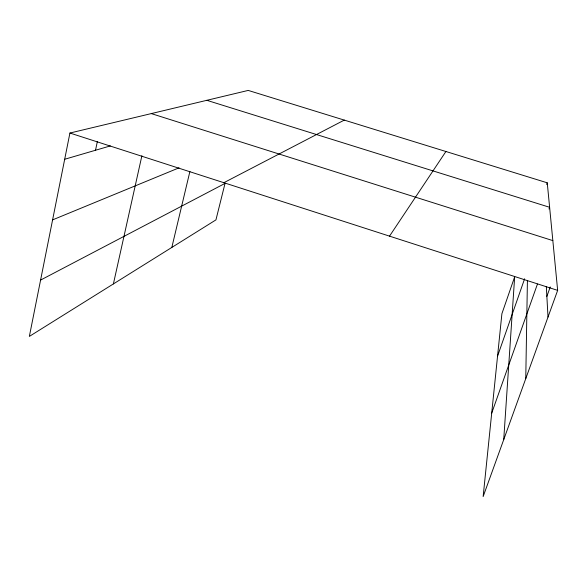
<?xml version="1.0" encoding="UTF-8"?>
<svg xmlns="http://www.w3.org/2000/svg" width="587" height="587" viewBox="0 0 587 587"><rect width="100%" height="100%" fill="white"/><g stroke="black" fill="none" stroke-linecap="round" stroke-linejoin="round"><path stroke-width="0.88" d="M525.761 378.637L527.412 280.696M503.727 439.626L514.667 276.851L501.907 313.685L483.145 496.58L557.65 290.382L547.253 182.814L248.22 90.42L69.919 133.036L29.35 336.417L215.943 219.883L225.034 183.401L40.591 280.08M95.534 150.243L97.354 141.474M113.394 283.932L141.893 155.746M171.83 247.435L189.917 171.397M546.673 184.472L547.253 182.814M497.549 356.162L524.617 278.774M549.014 209.016L549.615 207.292L206.822 100.311M491.701 413.145L537.443 284.064M546.864 296.406L550.261 286.94M389.526 236.143L445.915 151.505M223.86 182.704L344.283 120.1M52.595 219.883L179.05 167.831M64.687 159.268L110.349 145.914M151.27 113.592L552.837 240.611M69.919 133.036L557.65 290.382M546.321 286.529L548.009 317.068"/></g></svg>
